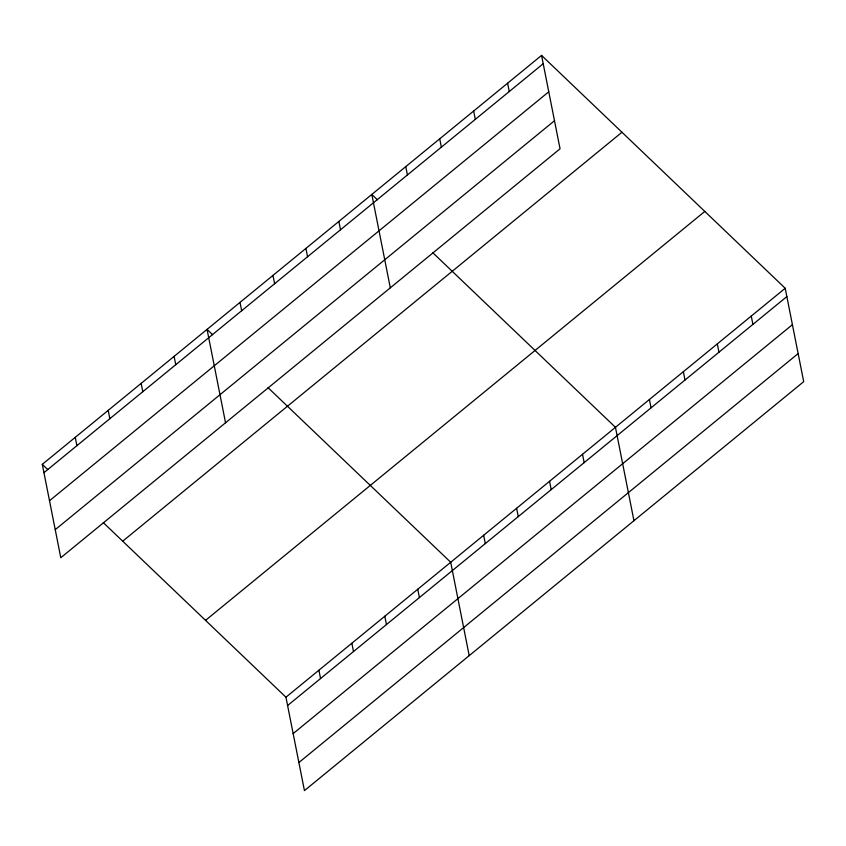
<?xml version="1.0" encoding="UTF-8"?>
<svg xmlns="http://www.w3.org/2000/svg" width="846" height="846" viewBox="0 0 846 846"><rect width="100%" height="100%" fill="white"/><g stroke="black" fill="none" stroke-linecap="round" stroke-linejoin="round"><path stroke-width="1.27" d="M541.556 55.402L560.052 148.79L60.796 557.726L42.3 464.338L541.556 55.402L785.204 288.275L803.7 381.662L304.444 790.598L285.948 697.21L103.297 522.638M43.95 472.671L543.206 63.736M49.512 500.737L548.768 91.802M55.233 529.659L554.5 120.724M122.702 541.186L621.969 132.251M205.546 620.361L704.803 211.426M285.948 697.21L785.204 288.275M287.598 705.532L786.854 296.597M293.15 733.609L792.416 324.674M298.881 762.532L798.138 353.596M377.358 199.741L371.817 194.443L390.302 287.83M432.803 252.743L615.454 427.315L633.95 520.702M212.6 334.688L207.059 329.39L225.544 422.778M268.055 387.69L450.707 562.262L469.192 655.65M42.3 464.338L47.841 469.636M751.259 316.076L752.908 324.409M717.313 343.888L718.963 352.211M683.357 371.69L685.006 380.023M649.411 399.502L651.06 407.835M582.503 454.302L584.152 462.625M507.611 83.204L509.26 91.537M549.562 481.289L551.201 489.623M473.665 111.016L475.315 119.349M516.61 508.277L518.26 516.61M439.709 138.829L441.358 147.151M483.658 535.264L485.308 543.597M405.763 166.63L407.412 174.963M417.755 589.25L419.405 597.572M338.865 221.43L340.515 229.763M384.803 616.237L386.453 624.57M305.914 248.417L307.563 256.75M351.851 643.224L353.501 651.557M272.962 275.405L274.612 283.738M318.9 670.222L320.549 678.545M240.01 302.403L241.66 310.725M174.107 356.378L175.757 364.711M141.155 383.365L142.805 391.698M108.203 410.363L109.853 418.685M75.252 437.35L76.901 445.673"/></g></svg>
